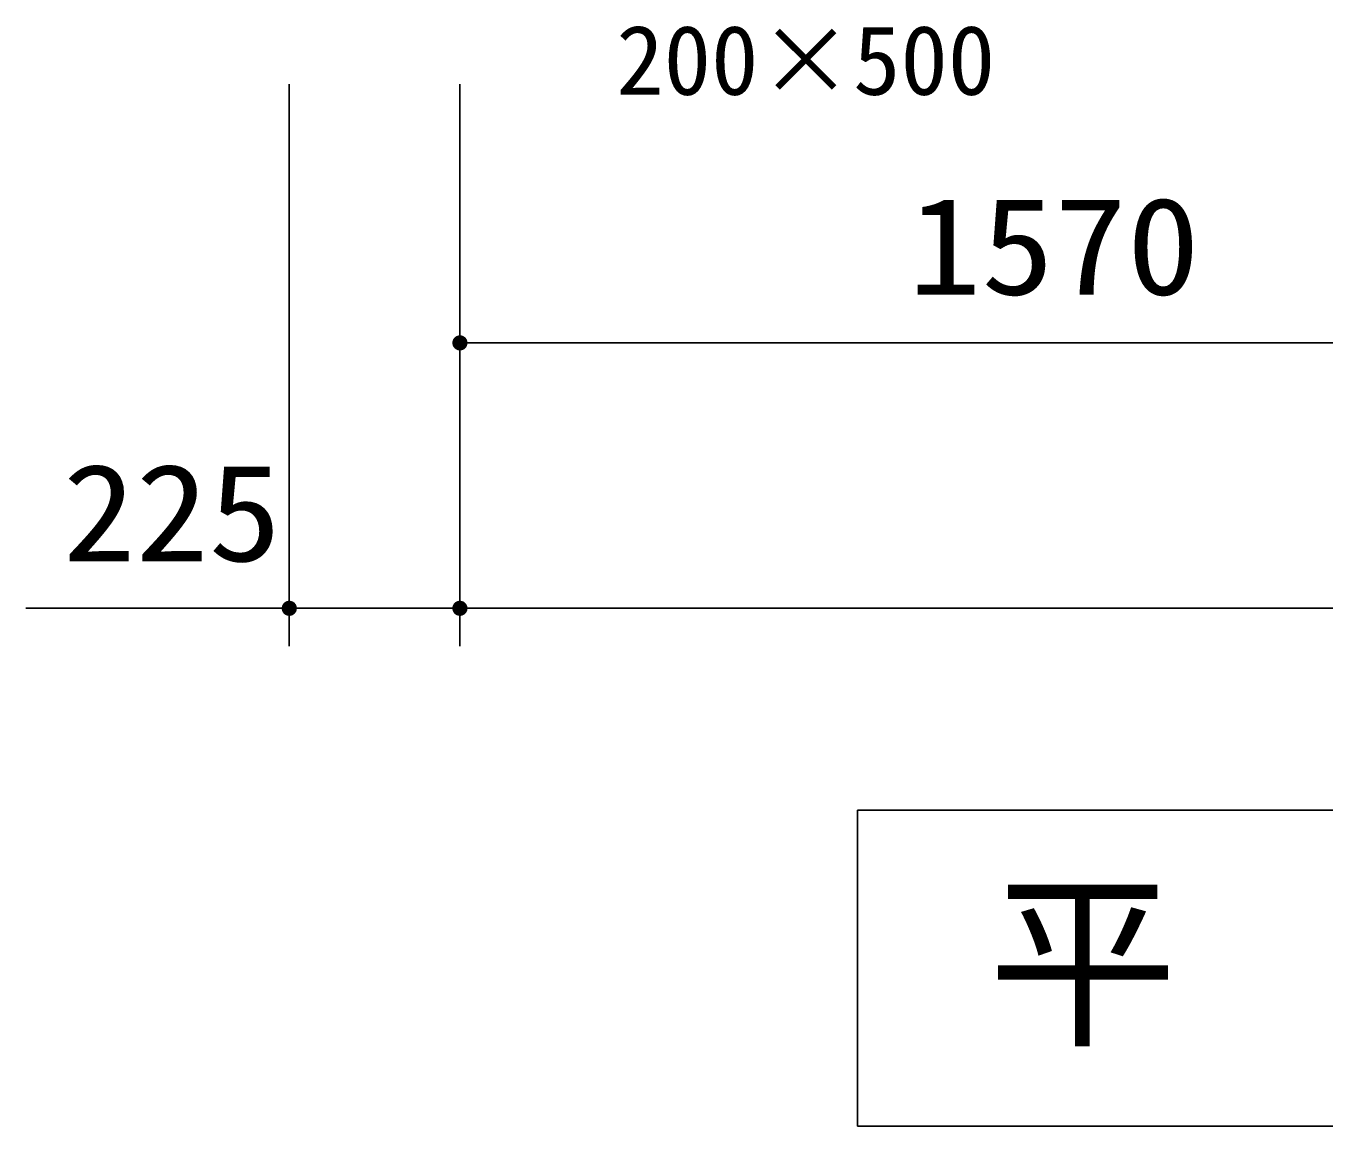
# Model space of a CAD drawing. Units: millimetres, scale not verified. Extents: x -14850 to 14850, y -10500 to 10500.
# Drawn here: x -9925 to -8213, y -1404 to 46 of the extents above; entities that cross this region are included whole.
import ezdxf
from ezdxf.enums import TextEntityAlignment as Align

# ---------------------------------------------------------------- set-up
doc = ezdxf.new("R2010")
doc.units = ezdxf.units.MM
doc.header["$LTSCALE"] = 50
for name, color, linetype, lineweight in [('0-0_製作', 5, 'Continuous', 25), ('0-1_躯体', 5, 'Continuous', 25), ('0-4_水管', 3, 'Continuous', 25)]:
    doc.layers.add(name, color=color, linetype=linetype, lineweight=lineweight)
doc.styles.add('ＭＳ ゴシック', font='')
doc.styles.get('ＭＳ ゴシック').set_extended_font_data('MS Gothic')

msp = doc.modelspace()

# ---------------------------------------------------------------- linework, layer by layer
at = {"layer": '0-0_製作', "color": 2}
for p, q in [((-9577.84, -771.62), (-9577.84, -30.61)), ((-9352.84, -771.62), (-9352.84, -30.61)), ((-9577.84, -721.62), (-9925.1, -721.62))]:
    msp.add_line(p, q, dxfattribs=at)
at = {"layer": '0-0_製作'}
for points in [[(-9362.82, -370.99), (-9352.84, -371.62), (-9362.84, -371.62)], [(-9352.84, -371.62), (-9362.77, -372.87), (-9362.84, -371.62)], [(-9362.67, -369.74), (-9352.84, -371.62), (-9362.82, -370.99)], [(-9352.84, -371.62), (-9362.53, -374.1), (-9362.77, -372.87)], [(-9362.35, -368.53), (-9352.84, -371.62), (-9362.67, -369.74)], [(-9352.84, -371.62), (-9362.14, -375.3), (-9362.53, -374.1)], [(-9361.89, -367.36), (-9352.84, -371.62), (-9362.35, -368.53)], [(-9352.84, -371.62), (-9361.61, -376.43), (-9362.14, -375.3)], [(-9361.29, -366.26), (-9352.84, -371.62), (-9361.89, -367.36)], [(-9352.84, -371.62), (-9360.93, -377.49), (-9361.61, -376.43)], [(-9360.55, -365.24), (-9352.84, -371.62), (-9361.29, -366.26)], [(-9352.84, -371.62), (-9360.13, -378.46), (-9360.93, -377.49)], [(-9359.69, -364.33), (-9352.84, -371.62), (-9360.55, -365.24)], [(-9352.84, -371.62), (-9359.22, -379.32), (-9360.13, -378.46)], [(-9358.72, -363.53), (-9352.84, -371.62), (-9359.69, -364.33)], [(-9352.84, -371.62), (-9358.2, -380.06), (-9359.22, -379.32)], [(-9357.66, -362.85), (-9352.84, -371.62), (-9358.72, -363.53)], [(-9352.84, -371.62), (-9357.1, -380.66), (-9358.2, -380.06)], [(-9356.53, -362.32), (-9352.84, -371.62), (-9357.66, -362.85)], [(-9352.84, -371.62), (-9355.93, -381.13), (-9357.1, -380.66)], [(-9355.33, -361.93), (-9352.84, -371.62), (-9356.53, -362.32)], [(-9352.84, -371.62), (-9354.72, -381.44), (-9355.93, -381.13)], [(-9354.1, -361.69), (-9352.84, -371.62), (-9355.33, -361.93)], [(-9352.84, -371.62), (-9353.47, -381.6), (-9354.72, -381.44)], [(-9352.84, -361.62), (-9352.84, -371.62), (-9354.1, -361.69)], [(-9352.84, -371.62), (-9352.84, -381.62), (-9353.47, -381.6)], [(-9352.84, -361.62), (-9342.84, -371.62), (-9352.84, -371.62)], [(-9352.22, -361.64), (-9342.84, -371.62), (-9352.84, -361.62)], [(-9352.84, -371.62), (-9351.59, -381.54), (-9352.84, -381.62)], [(-9342.84, -371.62), (-9351.59, -381.54), (-9352.84, -371.62)], [(-9350.97, -361.79), (-9342.84, -371.62), (-9352.22, -361.64)], [(-9342.84, -371.62), (-9350.36, -381.3), (-9351.59, -381.54)], [(-9349.75, -362.11), (-9342.84, -371.62), (-9350.97, -361.79)], [(-9342.84, -371.62), (-9349.16, -380.91), (-9350.36, -381.3)], [(-9348.59, -362.57), (-9342.84, -371.62), (-9349.75, -362.11)], [(-9342.84, -371.62), (-9348.03, -380.38), (-9349.16, -380.91)], [(-9347.49, -363.17), (-9342.84, -371.62), (-9348.59, -362.57)], [(-9342.84, -371.62), (-9346.97, -379.71), (-9348.03, -380.38)], [(-9346.47, -363.91), (-9342.84, -371.62), (-9347.49, -363.17)], [(-9342.84, -371.62), (-9346, -378.91), (-9346.97, -379.71)], [(-9345.55, -364.77), (-9342.84, -371.62), (-9346.47, -363.91)], [(-9342.84, -371.62), (-9345.14, -377.99), (-9346, -378.91)], [(-9344.75, -365.74), (-9342.84, -371.62), (-9345.55, -364.77)], [(-9342.84, -371.62), (-9344.4, -376.97), (-9345.14, -377.99)], [(-9344.08, -366.8), (-9342.84, -371.62), (-9344.75, -365.74)], [(-9342.84, -371.62), (-9343.8, -375.87), (-9344.4, -376.97)], [(-9343.55, -367.93), (-9342.84, -371.62), (-9344.08, -366.8)], [(-9342.84, -371.62), (-9343.33, -374.71), (-9343.8, -375.87)], [(-9343.16, -369.13), (-9342.84, -371.62), (-9343.55, -367.93)], [(-9342.84, -371.62), (-9343.02, -373.49), (-9343.33, -374.71)], [(-9342.92, -370.36), (-9342.84, -371.62), (-9343.16, -369.13)], [(-9342.84, -371.62), (-9342.86, -372.24), (-9343.02, -373.49)], [(-9587.35, -718.53), (-9577.84, -721.62), (-9587.67, -719.74)], [(-9586.89, -717.36), (-9577.84, -721.62), (-9587.35, -718.53)], [(-9586.29, -716.26), (-9577.84, -721.62), (-9586.89, -717.36)], [(-9585.55, -715.24), (-9577.84, -721.62), (-9586.29, -716.26)], [(-9584.69, -714.33), (-9577.84, -721.62), (-9585.55, -715.24)], [(-9583.72, -713.53), (-9577.84, -721.62), (-9584.69, -714.33)], [(-9582.66, -712.85), (-9577.84, -721.62), (-9583.72, -713.53)], [(-9581.53, -712.32), (-9577.84, -721.62), (-9582.66, -712.85)], [(-9580.33, -711.93), (-9577.84, -721.62), (-9581.53, -712.32)], [(-9579.1, -711.69), (-9577.84, -721.62), (-9580.33, -711.93)], [(-9577.84, -711.62), (-9577.84, -721.62), (-9579.1, -711.69)], [(-9577.84, -711.62), (-9567.84, -721.62), (-9577.84, -721.62)], [(-9577.22, -711.64), (-9567.84, -721.62), (-9577.84, -711.62)], [(-9575.97, -711.79), (-9567.84, -721.62), (-9577.22, -711.64)], [(-9574.75, -712.11), (-9567.84, -721.62), (-9575.97, -711.79)], [(-9573.59, -712.57), (-9567.84, -721.62), (-9574.75, -712.11)], [(-9572.49, -713.17), (-9567.84, -721.62), (-9573.59, -712.57)], [(-9571.47, -713.91), (-9567.84, -721.62), (-9572.49, -713.17)], [(-9570.55, -714.77), (-9567.84, -721.62), (-9571.47, -713.91)], [(-9569.75, -715.74), (-9567.84, -721.62), (-9570.55, -714.77)], [(-9569.08, -716.8), (-9567.84, -721.62), (-9569.75, -715.74)], [(-9568.55, -717.93), (-9567.84, -721.62), (-9569.08, -716.8)], [(-9568.16, -719.13), (-9567.84, -721.62), (-9568.55, -717.93)], [(-9362.35, -718.53), (-9352.84, -721.62), (-9362.67, -719.74)], [(-9361.89, -717.36), (-9352.84, -721.62), (-9362.35, -718.53)], [(-9361.29, -716.26), (-9352.84, -721.62), (-9361.89, -717.36)], [(-9360.55, -715.24), (-9352.84, -721.62), (-9361.29, -716.26)], [(-9359.69, -714.33), (-9352.84, -721.62), (-9360.55, -715.24)], [(-9358.72, -713.53), (-9352.84, -721.62), (-9359.69, -714.33)], [(-9357.66, -712.85), (-9352.84, -721.62), (-9358.72, -713.53)], [(-9356.53, -712.32), (-9352.84, -721.62), (-9357.66, -712.85)], [(-9355.33, -711.93), (-9352.84, -721.62), (-9356.53, -712.32)], [(-9354.1, -711.69), (-9352.84, -721.62), (-9355.33, -711.93)], [(-9352.84, -711.62), (-9352.84, -721.62), (-9354.1, -711.69)], [(-9352.84, -711.62), (-9342.84, -721.62), (-9352.84, -721.62)], [(-9352.22, -711.64), (-9342.84, -721.62), (-9352.84, -711.62)], [(-9350.97, -711.79), (-9342.84, -721.62), (-9352.22, -711.64)], [(-9349.75, -712.11), (-9342.84, -721.62), (-9350.97, -711.79)], [(-9348.59, -712.57), (-9342.84, -721.62), (-9349.75, -712.11)], [(-9347.49, -713.17), (-9342.84, -721.62), (-9348.59, -712.57)], [(-9346.47, -713.91), (-9342.84, -721.62), (-9347.49, -713.17)], [(-9345.55, -714.77), (-9342.84, -721.62), (-9346.47, -713.91)], [(-9344.75, -715.74), (-9342.84, -721.62), (-9345.55, -714.77)], [(-9344.08, -716.8), (-9342.84, -721.62), (-9344.75, -715.74)], [(-9343.55, -717.93), (-9342.84, -721.62), (-9344.08, -716.8)], [(-9343.16, -719.13), (-9342.84, -721.62), (-9343.55, -717.93)], [(-9587.82, -720.99), (-9577.84, -721.62), (-9587.84, -721.62)], [(-9587.84, -721.62), (-9587.53, -724.1), (-9587.76, -722.87)], [(-9577.84, -721.62), (-9587.53, -724.1), (-9587.84, -721.62)], [(-9587.67, -719.74), (-9577.84, -721.62), (-9587.82, -720.99)], [(-9577.84, -721.62), (-9587.14, -725.3), (-9587.53, -724.1)], [(-9577.84, -721.62), (-9586.61, -726.43), (-9587.14, -725.3)], [(-9577.84, -721.62), (-9585.93, -727.49), (-9586.61, -726.43)], [(-9577.84, -721.62), (-9585.13, -728.46), (-9585.93, -727.49)], [(-9577.84, -721.62), (-9584.22, -729.32), (-9585.13, -728.46)], [(-9577.84, -721.62), (-9583.2, -730.06), (-9584.22, -729.32)], [(-9577.84, -721.62), (-9582.1, -730.66), (-9583.2, -730.06)], [(-9577.84, -721.62), (-9580.93, -731.13), (-9582.1, -730.66)], [(-9577.84, -721.62), (-9579.72, -731.44), (-9580.93, -731.13)], [(-9577.84, -721.62), (-9578.47, -731.6), (-9579.72, -731.44)], [(-9577.84, -721.62), (-9577.84, -731.62), (-9578.47, -731.6)], [(-9577.84, -721.62), (-9576.59, -731.54), (-9577.84, -731.62)], [(-9567.84, -721.62), (-9576.59, -731.54), (-9577.84, -721.62)], [(-9567.84, -721.62), (-9575.36, -731.3), (-9576.59, -731.54)], [(-9567.84, -721.62), (-9574.16, -730.91), (-9575.36, -731.3)], [(-9567.84, -721.62), (-9573.03, -730.38), (-9574.16, -730.91)], [(-9567.84, -721.62), (-9571.97, -729.71), (-9573.03, -730.38)], [(-9567.84, -721.62), (-9571, -728.91), (-9571.97, -729.71)], [(-9567.84, -721.62), (-9570.14, -727.99), (-9571, -728.91)], [(-9567.84, -721.62), (-9569.4, -726.97), (-9570.14, -727.99)], [(-9567.84, -721.62), (-9568.8, -725.87), (-9569.4, -726.97)], [(-9567.84, -721.62), (-9568.33, -724.71), (-9568.8, -725.87)], [(-9567.84, -721.62), (-9568.02, -723.49), (-9568.33, -724.71)], [(-9567.92, -720.36), (-9567.84, -721.62), (-9568.16, -719.13)], [(-9567.84, -721.62), (-9567.86, -722.24), (-9568.02, -723.49)], [(-9362.82, -720.99), (-9352.84, -721.62), (-9362.84, -721.62)], [(-9362.84, -721.62), (-9362.53, -724.1), (-9362.77, -722.87)], [(-9352.84, -721.62), (-9362.53, -724.1), (-9362.84, -721.62)], [(-9362.67, -719.74), (-9352.84, -721.62), (-9362.82, -720.99)], [(-9352.84, -721.62), (-9362.14, -725.3), (-9362.53, -724.1)], [(-9352.84, -721.62), (-9361.61, -726.43), (-9362.14, -725.3)], [(-9352.84, -721.62), (-9360.93, -727.49), (-9361.61, -726.43)], [(-9352.84, -721.62), (-9360.13, -728.46), (-9360.93, -727.49)], [(-9352.84, -721.62), (-9359.22, -729.32), (-9360.13, -728.46)], [(-9352.84, -721.62), (-9358.2, -730.06), (-9359.22, -729.32)], [(-9352.84, -721.62), (-9357.1, -730.66), (-9358.2, -730.06)], [(-9352.84, -721.62), (-9355.93, -731.13), (-9357.1, -730.66)], [(-9352.84, -721.62), (-9354.72, -731.44), (-9355.93, -731.13)], [(-9352.84, -721.62), (-9353.47, -731.6), (-9354.72, -731.44)], [(-9352.84, -721.62), (-9352.84, -731.62), (-9353.47, -731.6)], [(-9352.84, -721.62), (-9351.59, -731.54), (-9352.84, -731.62)], [(-9342.84, -721.62), (-9351.59, -731.54), (-9352.84, -721.62)], [(-9342.84, -721.62), (-9350.36, -731.3), (-9351.59, -731.54)], [(-9342.84, -721.62), (-9349.16, -730.91), (-9350.36, -731.3)], [(-9342.84, -721.62), (-9348.03, -730.38), (-9349.16, -730.91)], [(-9342.84, -721.62), (-9346.97, -729.71), (-9348.03, -730.38)], [(-9342.84, -721.62), (-9346, -728.91), (-9346.97, -729.71)], [(-9342.84, -721.62), (-9345.14, -727.99), (-9346, -728.91)], [(-9342.84, -721.62), (-9344.4, -726.97), (-9345.14, -727.99)], [(-9342.84, -721.62), (-9343.8, -725.87), (-9344.4, -726.97)], [(-9342.84, -721.62), (-9343.33, -724.71), (-9343.8, -725.87)], [(-9342.84, -721.62), (-9343.02, -723.49), (-9343.33, -724.71)], [(-9342.92, -720.36), (-9342.84, -721.62), (-9343.16, -719.13)], [(-9342.84, -721.62), (-9342.86, -722.24), (-9343.02, -723.49)]]:
    msp.add_solid(points, dxfattribs=at)
at = {"layer": '0-1_躯体', "color": 2}
for p, q in [((-9352.84, -371.62), (-7782.84, -371.62)), ((-9352.84, -721.62), (-9577.84, -721.62)), ((-9352.84, -721.62), (-4702.84, -721.62))]:
    msp.add_line(p, q, dxfattribs=at)
at = {"layer": '0-4_水管'}
for p, q in [((-8828.6, -987.67), (-8828.6, -1404.33)), ((-8828.6, -987.67), (-5495.27, -987.67)), ((-8828.6, -1404.33), (-5495.27, -1404.33))]:
    msp.add_line(p, q, dxfattribs=at)

# ---------------------------------------------------------------- texts
at = {"layer": '0-0_製作', "color": 4, "style": 'ＭＳ ゴシック', "width": 1.1}
for s, p in [('1570', (-8761.59, -346.62)), ('225', (-9876.55, -698.07))]:
    msp.add_text(s, height=128.4, dxfattribs=at).set_placement(p, align=Align.BOTTOM_LEFT)
at = {"layer": '0-1_躯体', "color": 4, "style": 'ＭＳ ゴシック'}
msp.add_text('200×500', height=91.79, dxfattribs=at).set_placement((-9146.55, -72.01), align=Align.BOTTOM_LEFT)
at = {"layer": '0-4_水管', "color": 4, "style": 'ＭＳ ゴシック'}
msp.add_text('平\u3000面\u3000図', height=183.3, dxfattribs=at).set_placement((-8656.47, -1334.49), align=Align.BOTTOM_LEFT)

doc.saveas('drawing.dxf')
